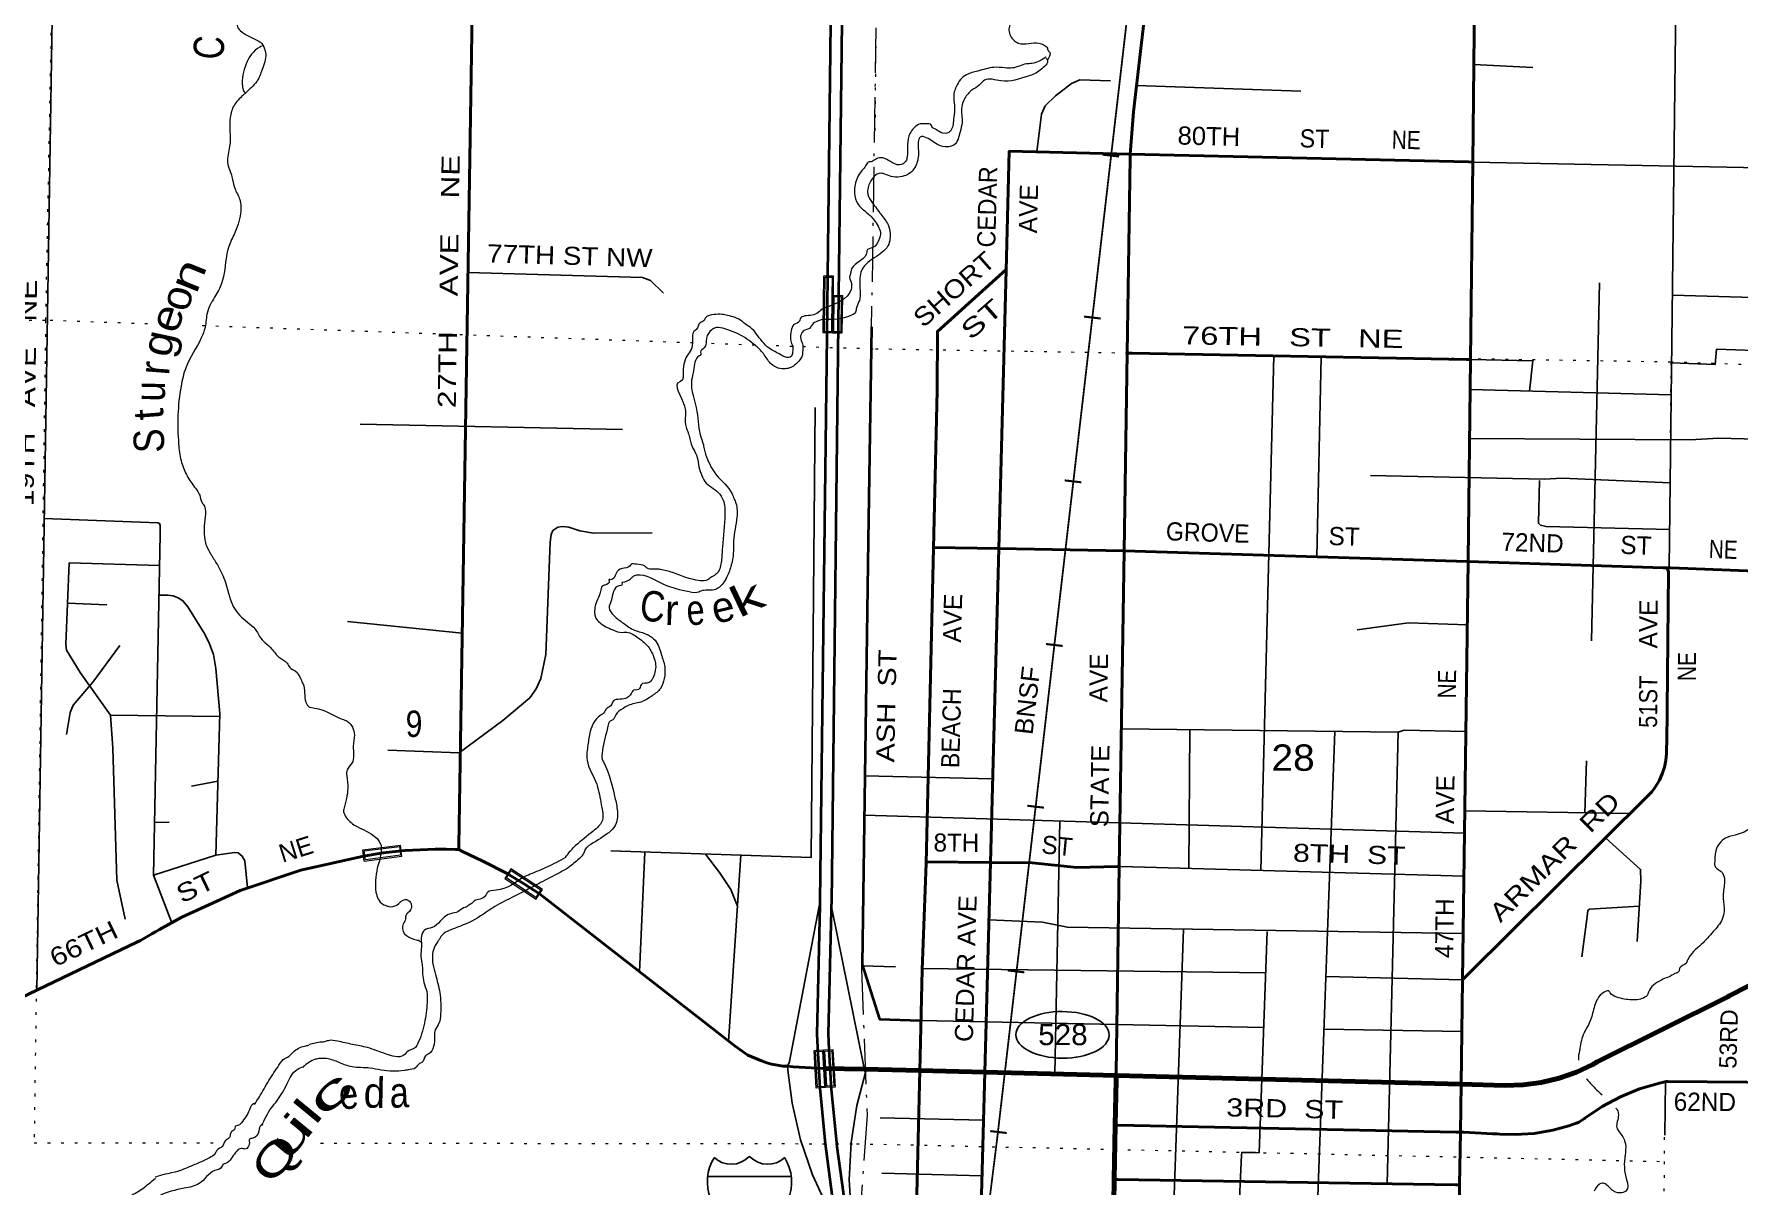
# Model space of a CAD drawing. Header units: feet. Extents: x -493433 to -244333, y 184684 to 373072.
# Drawn here: x -296858 to -285549, y 203770 to 211413 of the extents above; entities that cross this region are included whole.
import ezdxf
from ezdxf.enums import TextEntityAlignment as Align

# ---------------------------------------------------------------- set-up
doc = ezdxf.new("R2010")
doc.units = ezdxf.units.FT
doc.header["$LTSCALE"] = 60
doc.linetypes.add('DOT_DASHED', pattern=[7.7, 5, -1.2, 0.3, -1.2])
doc.linetypes.add('DOTTED', pattern=[1.5, 0.3, -1.2])
for name, color, linetype, lineweight in [('15', 7, 'Continuous', 25), ('17', 7, 'Continuous', 25), ('18', 7, 'Continuous', 35), ('19', 7, 'Continuous', 25), ('23', 7, 'Continuous', 70), ('26', 7, 'Continuous', 40), ('27', 7, 'Continuous', 13), ('29', 7, 'Continuous', 25), ('30', 7, 'Continuous', 13), ('34', 7, 'Continuous', 13), ('39', 7, 'Continuous', 13), ('41', 7, 'Continuous', 13), ('44', 7, 'DOT_DASHED', 13), ('55', 7, 'Continuous', 13), ('61', 7, 'Continuous', 13), ('7', 7, 'DOTTED', 13)]:
    doc.layers.add(name, color=color, linetype=linetype, lineweight=lineweight)

msp = doc.modelspace()

# ---------------------------------------------------------------- linework, layer by layer
at = {"layer": '15'}
for p, q in [((-292115.75, 203963.79), (-292112.85, 203966.7)), ((-292109.68, 203964.32), (-292113.11, 203966.7)), ((-292388.46, 203832.32), (-292112.05, 203832.32))]:
    msp.add_line(p, q, dxfattribs=at)
msp.add_lwpolyline([(-291836.69, 203832.32), (-292112.58, 203832.32), (-292112.05, 203832.32)], dxfattribs=at)
for centre, radius, start, end in [((-292085.83, 203797.22), 306.13, 148.44436, 254.43378), ((-292234.43, 204079.82), 165.66, 227.34326, 315.81182), ((-291990.74, 204079.82), 165.66, 224.18725, 312.6938), ((-292139.34, 203797.22), 306.13, 283.08084, 31.62488)]:
    msp.add_arc(centre, radius, start, end, dxfattribs=at)
at = {"layer": '17'}
msp.add_ellipse((-290036.06, 204772.67), major_axis=(-309.24, 1), ratio=0.500121, dxfattribs=at)
at = {"layer": '18'}
for points in [[(-291642.88, 205662.95), (-291597.07, 209410.57), (-291592.3, 209809.74), (-291454.51, 221352.82), (-291450.9, 221654.42), (-291451.19, 221679.42)], [(-291568.95, 205626.01), (-291566.95, 205651.01), (-291518.85, 209680.13), (-291475.57, 213305.47)], [(-291508.62, 203481.1), (-291555.36, 203671.34), (-291563.25, 203712.09), (-291608.18, 204048.89), (-291644.07, 204420.04), (-291659.44, 204691.64), (-291662.54, 204777.06), (-291643.26, 205631.86), (-291642.88, 205662.95)], [(-291421.55, 203454.23), (-291441.54, 203513.61), (-291478.99, 203671.59), (-291479.86, 203675.27), (-291488.71, 203721.59), (-291489.53, 203725.88), (-291530.09, 204029.91), (-291533.04, 204052.09), (-291535.74, 204079.91), (-291567.79, 204410.05), (-291583.79, 204675.03), (-291587.58, 204779.3), (-291569.04, 205601.01), (-291568.95, 205626.01)]]:
    msp.add_lwpolyline(points, dxfattribs=at)
at = {"layer": '19'}
for points in [[(-291859.93, 204564.48), (-291849.4, 204589.41), (-291847.51, 204597), (-291642.88, 205662.95)], [(-291351.42, 204545.55), (-291356.46, 204572.73), (-291563.91, 205601.01), (-291568.95, 205626.01)], [(-291508.62, 203481.1), (-291534.89, 203521.32), (-291590.12, 203618.46), (-291694.45, 203843.02), (-291774.73, 204077.26), (-291830.1, 204318.6), (-291856.9, 204539.41), (-291859.93, 204564.48)], [(-291421.55, 203454.23), (-291423.04, 203465.17), (-291436.55, 203564.26), (-291450.6, 203811.65), (-291438.72, 204059.14), (-291401.02, 204304.04), (-291343.45, 204522.73), (-291351.42, 204545.55)]]:
    msp.add_lwpolyline(points, dxfattribs=at)
at = {"layer": '23'}
for p, q in [((-291351.42, 204545.55), (-291615.05, 204549.78)), ((-290982.99, 204536.17), (-291351.42, 204545.55)), ((-290551.58, 204525.19), (-290982.99, 204536.17)), ((-289680.64, 204503.02), (-290551.58, 204525.19)), ((-287392.2, 204444.77), (-289680.64, 204503.02)), ((-289692.51, 203812.38), (-289686.23, 204174.46)), ((-289697.87, 203503.29), (-289692.51, 203812.38))]:
    msp.add_line(p, q, dxfattribs=at)
for points in [[(-287392.2, 204444.77), (-287101.52, 204437.37), (-286980.1, 204440.44), (-286859.67, 204456.19), (-286741.54, 204484.43), (-286627.01, 204524.87), (-286517.34, 204577.06), (-286488.33, 204593.32), (-285622.86, 205026.05), (-285614.45, 205030.9), (-285491.25, 205093.04), (-285362.24, 205141.95), (-285228.82, 205177.11), (-285092.45, 205198.13), (-280786.26, 205112.73)], [(-289686.23, 204174.46), (-289681.07, 204472), (-289680.64, 204503.02)]]:
    msp.add_lwpolyline(points, dxfattribs=at)
at = {"layer": '26'}
for p, q in [((-287329.34, 209252.97), (-287314.55, 210564.1)), ((-289627.18, 207983.91), (-289607.06, 209296.37)), ((-290892.09, 208006.5), (-290458.48, 207998.77)), ((-289659.3, 205889.35), (-289627.18, 207983.91)), ((-287382.67, 205137.88), (-287344.49, 207913.14)), ((-294421.29, 205993.81), (-294396.4, 205995.02)), ((-290514.31, 205915.67), (-290939.89, 205919.81)), ((-290551.58, 204525.19), (-290514.31, 205915.67)), ((-287392.2, 204444.77), (-287382.67, 205137.88)), ((-291672.03, 204551.06), (-291615.05, 204549.78)), ((-287396.56, 204127.84), (-287392.2, 204444.77)), ((-286042.49, 204459.76), (-286041.26, 204460.15)), ((-286041.26, 204460.15), (-286038.96, 204460.65))]:
    msp.add_line(p, q, dxfattribs=at)
at = {"layer": '26', "lineweight": 35}
msp.add_line((-291302.43, 209470.76), (-291324.36, 208051.94), dxfattribs=at)
at = {"layer": '26', "lineweight": 13}
for p in [(-294667.36, 205925.27), (-294667.3, 205925.01)]:
    msp.add_line(p, (-294667.34, 205925.27), dxfattribs=at)
at = {"layer": '26'}
for points in [[(-294040.88, 206001.7), (-294040.48, 206026.69), (-293923.8, 213351.28)], [(-289586.82, 210617.06), (-289584.85, 210641.93), (-289565.46, 210897.83), (-289459.64, 211815.83), (-289450.1, 211935.38), (-289292.03, 213218.39), (-289288.95, 213242.85)], [(-287314.55, 210564.1), (-287300.01, 211853.54), (-287299.73, 211878.49), (-287276.8, 211877.92), (-287103.14, 211873.58), (-287078.14, 211872.95), (-287077.51, 211897.93), (-287057.64, 212683.15), (-286769.52, 212674.49), (-286775.45, 213162.45)], [(-290458.48, 207998.77), (-290408.98, 209845.64), (-290388.77, 210635.76), (-289586.82, 210617.06)], [(-289607.06, 209296.37), (-289587.2, 210591.93), (-289586.82, 210617.06)], [(-287314.55, 210564.1), (-287342.94, 210564.76), (-289586.82, 210617.06)], [(-290940.16, 205912.45), (-290868.19, 209047.88), (-290865.88, 209438.4), (-290408.85, 209850.59)], [(-287329.34, 209252.97), (-287355.3, 209253.47), (-289574.49, 209295.74), (-289607.06, 209296.37)], [(-287344.49, 207913.14), (-287344.29, 207927.34), (-287329.34, 209252.97)], [(-289659.3, 205889.35), (-289673.91, 205889.08), (-289941.66, 205884.15), (-290237.02, 205912.98), (-290514.31, 205915.67), (-290458.48, 207998.77)], [(-289627.18, 207983.91), (-289631.69, 207984.05), (-290458.48, 207998.77)], [(-287344.49, 207913.14), (-287350.55, 207913.33), (-289627.18, 207983.91)], [(-287382.67, 205137.88), (-287356.03, 205164.34), (-286151.31, 206360.67), (-286126.27, 206385.54), (-286108.1, 206410.5), (-286099.2, 206422.72), (-286076.14, 206462.56), (-286057.36, 206504.6), (-286043.08, 206548.36), (-286033.46, 206593.39), (-286028.59, 206639.17), (-286028.49, 206656.15), (-286028.35, 206681.15), (-286026.93, 206706.15), (-286014.99, 207845.83), (-286025.96, 207870.83)], [(-286025.96, 207870.83), (-286050.96, 207871.63), (-287344.49, 207913.14)], [(-284502.61, 207844.75), (-284588.18, 207827.28), (-284656.86, 207820.61), (-284669.37, 207819.59), (-284706.86, 207821.08), (-286000.96, 207872.31), (-286025.96, 207870.83)], [(-297663.21, 204675.59), (-296176.14, 205387.17), (-296151.28, 205399.07), (-296126.14, 205413.81), (-296076.85, 205442.71), (-296052.34, 205457.08), (-296026.85, 205471.22), (-295878.05, 205553.75), (-295491.49, 205730.82), (-295088.54, 205866.52), (-294673.61, 205959.35)], [(-294673.61, 205959.35), (-294541.28, 205979.46), (-294421.29, 205993.81)], [(-294396.4, 205995.02), (-294296.84, 206000.99), (-294197.42, 206004.66), (-294124.76, 206004.91), (-294065, 206002.16), (-294040.88, 206001.7)], [(-293718.36, 205841.76), (-293719.93, 205842.71), (-293881.11, 205924.7), (-294015, 205989.23), (-294040.88, 206001.7)], [(-293718.36, 205841.76), (-293612.42, 205777.92), (-293504.58, 205707.97)], [(-290982.99, 204536.17), (-290966.62, 205203.83), (-290940.16, 205912.45)], [(-289680.64, 204503.02), (-289680.26, 204522), (-289659.3, 205889.35)], [(-291859.93, 204564.48), (-291890.51, 204565.91), (-291926.68, 204570.8), (-291965.79, 204578.63), (-291997.12, 204586.56), (-292032.26, 204600.84), (-292122.51, 204637.52), (-292207.17, 204696.96), (-293476.94, 205686.44), (-293504.58, 205707.97)], [(-291672.03, 204551.06), (-291702.69, 204552.79), (-291823.05, 204561.02), (-291859.93, 204564.48)], [(-290578.44, 203522.86), (-291007.6, 203532.4), (-290982.99, 204536.17)], [(-290578.44, 203522.86), (-290577.77, 203547.86), (-290551.58, 204525.19)], [(-287396.56, 204127.84), (-287373.58, 204126.59), (-287183.89, 204117.07), (-287152.98, 204115.51), (-287133.89, 204114.75), (-287033.16, 204110.71), (-286907.58, 204118.85), (-286783.54, 204140.06), (-286677.25, 204169.95), (-286651.94, 204177.71), (-286627.25, 204186.09), (-286611.22, 204193.13), (-286592.14, 204204.02), (-286574.31, 204216.84), (-286570.35, 204220.09), (-286456.6, 204297.35), (-286335.4, 204362.29), (-286208.07, 204414.21), (-286076.01, 204452.53), (-286041.26, 204460.15)], [(-286041.26, 204460.15), (-286036.91, 204461.51), (-286031.18, 204462.67), (-286025.37, 204463.23), (-286020.92, 204463.24)], [(-282152.97, 201169.71), (-282144.63, 201456.36), (-282145.51, 201489.27), (-282151.46, 201542.34), (-282162.93, 201594.49), (-282179.78, 201645.17), (-282201.84, 201693.8), (-282228.86, 201739.86), (-282260.54, 201782.84), (-283831.95, 203775.77), (-283910.34, 203847.05), (-283943.82, 203877.49), (-283960.34, 203889.93), (-284533.4, 204321.49), (-284617.06, 204376.02), (-284627.79, 204381.95), (-284666.85, 204400.23), (-284707.6, 204414.32), (-284749.6, 204424.08), (-284767.4, 204426.29), (-284792.23, 204429.37), (-284817.4, 204430.97), (-285235.4, 204457.63), (-286020.93, 204462.95)], [(-287396.56, 204127.84), (-287423.58, 204126.16), (-289668.65, 204174.09), (-289686.23, 204174.46)], [(-287404.37, 203560.21), (-287401.4, 203776.68), (-287396.56, 204127.84)], [(-287401.4, 203776.68), (-287429, 203777.11), (-289669.93, 203812.03), (-289692.51, 203812.38)]]:
    msp.add_lwpolyline(points, dxfattribs=at)
at = {"layer": '26', "lineweight": 35}
msp.add_lwpolyline([(-291324.36, 208051.94), (-291365.96, 205238.61), (-291250.48, 204875.83), (-290978.71, 204867.48)], dxfattribs=at)
at = {"layer": '29'}
for p, q in [((-296728.04, 212224.73), (-296840.77, 205069.14)), ((-286915.09, 211191.39), (-287307.26, 211210.39)), ((-289545.43, 211071.63), (-288454.29, 211034.71)), ((-286472.93, 209763.11), (-286526.36, 207385.99)), ((-285990.04, 209681.09), (-284925.69, 209649.99)), ((-288633.94, 209277.82), (-288719.39, 205863.92)), ((-288319.38, 209271.83), (-288348.51, 207944.27)), ((-287331.59, 209053.9), (-285997.72, 209019.72)), ((-292954.71, 208788.3), (-294694.77, 208824.22)), ((-296375.77, 207625.7), (-296636.29, 207637.92)), ((-294018, 207437.74), (-294778.45, 207514.25)), ((-296351.08, 206894.77), (-295626.73, 206885.65)), ((-289192.15, 206797.53), (-289197.07, 205877.08)), ((-288351.62, 203440.54), (-288228.72, 206785.78)), ((-287808.5, 206780.65), (-287881.33, 203784.16)), ((-286570.72, 206245.23), (-286560.61, 206591.54)), ((-295638.88, 206456.41), (-295813.81, 206422.09)), ((-291349.86, 206492.32), (-290499.42, 206471.27)), ((-296059.54, 206182.65), (-295961.75, 206183.53)), ((-291351.29, 206230.68), (-287369.27, 206112)), ((-290054.01, 206192.02), (-290086.08, 204513.34)), ((-287367.26, 206257.99), (-286272.38, 206240.45)), ((-292806.3, 205985.28), (-292841.09, 205190.95)), ((-292170.15, 205964.58), (-292250.86, 204727.63)), ((-289648.91, 205889.54), (-287369.29, 205826.7)), ((-289233.95, 205473.71), (-289302.13, 203494.58)), ((-291143.06, 205223.57), (-291366.08, 205230.79)), ((-288687.51, 205184.03), (-290966.25, 205213.85)), ((-287381.93, 205137.08), (-288288.47, 205159.52)), ((-290978.71, 204867.48), (-288701.02, 204820.97)), ((-288301.33, 204809.5), (-287387.38, 204795.3)), ((-286036.66, 204460.24), (-286041.3, 204107.25)), ((-291245.79, 204221.07), (-290560.11, 204206.8)), ((-291235.44, 203855.6), (-290570.03, 203836.52))]:
    msp.add_line(p, q, dxfattribs=at)
for points in [[(-284485.94, 216876.68), (-284512.27, 215245.66), (-284522.46, 215183.84), (-284577.89, 215022.09), (-284588.45, 214960.32), (-284621.97, 214485.45), (-284621.77, 214409.76), (-284612.53, 214361.24), (-284601.12, 214324.26), (-284549.7, 214235.33), (-284526.53, 214116.4), (-284593.81, 211763.53), (-285965.32, 211807.02), (-286011.06, 207872.71)], [(-290205.37, 210631.48), (-290175.71, 210881.27), (-290151.01, 210936.81), (-290082.7, 211003.44), (-289975.48, 211084.69), (-289921.71, 211109.05), (-289717.48, 211103.64)], [(-283570.58, 210375.61), (-284655.49, 210449.38), (-284746.45, 210470.1), (-284804.2, 210500.14), (-284843.26, 210515.07), (-287314.55, 210564.1)], [(-293979.86, 209831.95), (-292821.16, 209797.98), (-292769.21, 209778.36), (-292683.73, 209694.38)], [(-287329.34, 209252.97), (-286915.23, 209245.42), (-286938.06, 209043.82)], [(-285995.26, 209231.62), (-285707.28, 209220), (-285697.11, 209323.04), (-284690.03, 209286.03), (-284711.24, 209125.13), (-284657.37, 208822.79), (-284686.76, 208364)], [(-293031.23, 205992.6), (-291703.77, 205949.4), (-291675.93, 208934.66)], [(-287335.24, 208730.17), (-285871.74, 208720.28), (-285685.42, 208731.1), (-285344.66, 208723.2), (-285314.63, 208794.83), (-285298.47, 208804.07), (-284658.69, 208801.76)], [(-287992.31, 208482.98), (-286840.95, 208459.09), (-286720.73, 208466.33), (-286004.53, 208434.67)], [(-286871.04, 208451.24), (-286879.13, 208167.45), (-286864.42, 208154.75), (-286827.22, 208144.95), (-286008.12, 208125.72)], [(-296791.48, 208197.73), (-296037.34, 208170.98), (-296025.94, 208166.65), (-296021.3, 208152.72), (-296021.89, 208092.36), (-296066.46, 205831.94), (-295944.18, 205517.07)], [(-294510.33, 206660.89), (-294038.94, 206644.36), (-293747.86, 206859.06), (-293570.04, 207008.97), (-293528.26, 207069.35), (-293497.5, 207137.19), (-293464.29, 207296), (-293434.81, 208040.65), (-293428.44, 208092.35), (-293416.84, 208119.05), (-293384.01, 208140.96), (-293349.52, 208145.76), (-293310.06, 208142.27), (-293238, 208115.82), (-293147.58, 208100.47), (-292757.44, 208104.52)], [(-296025.94, 207887.1), (-296624.82, 207904.23), (-296648.03, 207365.45), (-296642.32, 207325.54), (-296551.28, 207177.96), (-296351.08, 206894.77), (-296336.66, 206675.25), (-296309.02, 205799.35), (-296254.84, 205541.31)], [(-295652.95, 205964.02), (-295626.03, 206905.98), (-295651.89, 207204.09), (-295668.46, 207296.94), (-295693.99, 207366.61), (-295724.32, 207432.06), (-295837.92, 207611.61), (-295868.09, 207651.09), (-295896.81, 207670.78), (-295935.41, 207685.93), (-295970.23, 207690.57), (-296029.82, 207690.1)], [(-287350.27, 207492.73), (-287741.1, 207506.93), (-288081.89, 207460.92)], [(-296289.63, 207355.36), (-296467.64, 207112.98), (-296598.93, 206960.87), (-296617.85, 206911.43), (-296642.41, 206765.89)], [(-289645.29, 206803.06), (-287808.5, 206780.65), (-287770.35, 206794.49), (-287360, 206785.56)], [(-286433.63, 206080.32), (-286201, 205869.92), (-286199.56, 205793.42), (-286224.52, 205392.98)], [(-296066.46, 205831.94), (-295652.95, 205964.02), (-295529.18, 205982.49), (-295503.65, 205980.17), (-295476.75, 205958.8), (-295459.54, 205926.76), (-295442.25, 205747.19)], [(-292403.44, 205972.17), (-292311.31, 205850.84), (-292236.7, 205737.73), (-292192.2, 205626.59)], [(-286209.91, 205627.35), (-286539.38, 205606.48), (-286551.37, 205597.91), (-286555.75, 205558.28), (-286591.75, 205290.78)], [(-290524.51, 205535.07), (-290168.36, 205519.34), (-290002.88, 205486.96), (-287378.44, 205445.31)], [(-289697.87, 203503.29), (-288907.26, 203485.88), (-288880.7, 203505.52), (-288867.58, 203540.66), (-288848.39, 203973.35), (-288847.21, 203993.09), (-288756.56, 203991.35), (-288732.31, 203990.77), (-288677.32, 205457.87)]]:
    msp.add_lwpolyline(points, dxfattribs=at)
at = {"layer": '34'}
msp.add_lwpolyline([(-285932.72, 231333.5), (-288881.73, 226631.86), (-289071.6, 226213.46), (-289192.32, 225834.27), (-289282.81, 225454.6), (-289397.99, 224647.82), (-289422.44, 224236.85), (-289414.16, 223724.53), (-289385.3, 223371.18), (-288697.86, 220347.54), (-288674.25, 220046.71), (-288703.37, 219331.36), (-288752.49, 218888.53), (-290469.09, 204080.21), (-290521.96, 203655.65), (-290626.98, 202983.94), (-290751.57, 202350.85), (-292908.06, 191299.17), (-292856.04, 191143.11), (-292749.33, 191004.31)], dxfattribs=at)
at = {"layer": '34', "lineweight": 25}
msp.add_lwpolyline([(-288684.18, 219865.85), (-288704.4, 219337.36), (-288753.52, 218894.56), (-290470.12, 204086.25), (-290522.98, 203661.71), (-290628, 202990.03), (-290752.59, 202356.96), (-290821.23, 202004.74)], dxfattribs=at)
at = {"layer": '39'}
msp.add_line((-294308.94, 205399), (-294292.03, 205390.08), dxfattribs=at)
for points in [[(-295405.67, 213292.94), (-295394.38, 213240.34), (-295396.32, 213113.35), (-295398.5, 212839.16), (-295391.36, 212778.56), (-295348.63, 212673.02), (-295311.04, 212626.04), (-295282.77, 212549.52), (-295274.91, 212470.9), (-295282.77, 212415.86), (-295290.63, 212384.4), (-295307.54, 212327.57), (-295356.62, 212281.99), (-295393.94, 212214.04), (-295411.11, 212145.75), (-295409.61, 212111.45), (-295409.86, 212095.33), (-295400.79, 211897.58), (-295411.51, 211855.41), (-295463.31, 211763.49), (-295478.43, 211697.19), (-295511.81, 211492.07), (-295508.23, 211461.77), (-295480.55, 211427.05), (-295376.58, 211370.94), (-295356.62, 211358.53), (-295329.05, 211315.74), (-295321.52, 211281.34), (-295345.28, 211176.87), (-295380.74, 211098.81), (-295456.51, 211021.38), (-295464.69, 211013.46), (-295526.16, 210947.9), (-295555.58, 210869.74), (-295560.71, 210666.18), (-295574.4, 210561.55), (-295545.62, 210466.32), (-295526.63, 210389.4), (-295493.52, 210314.27), (-295488.86, 210223.46), (-295531.32, 210083), (-295571.02, 209990.88), (-295584.16, 209922.55), (-295623.3, 209735.66), (-295675.1, 209643.74), (-295685.45, 209625.76), (-295708.51, 209567.65), (-295724.16, 209467.1), (-295749.42, 209396.93), (-295851.22, 209198.95), (-295883.32, 209076.47), (-295899.25, 208693.64), (-295882.8, 208582.48), (-295847.91, 208491.19), (-295798.71, 208413.79), (-295759.33, 208352.67), (-295745.93, 208306.09), (-295728.2, 208279.59), (-295723.22, 208208.94), (-295725.53, 208057.76), (-295714.05, 208017.26), (-295682.71, 207958.28), (-295676.82, 207948.1), (-295637.5, 207882.96), (-295588.78, 207773.3), (-295524.99, 207594.85), (-295481.43, 207543.75), (-295382.05, 207451.43), (-295362.42, 207416.84), (-295283.05, 207334.92), (-295229.54, 207275.59), (-295179.71, 207238.5), (-295162, 207209.99), (-295126.07, 207187.24), (-295088.61, 207132.2), (-295080.8, 207115.94), (-295069.14, 207087.53), (-295048.82, 206966.24), (-295036.95, 206951.92), (-294996.79, 206941.2), (-294814.5, 206867.71), (-294780.45, 206853.06), (-294746.77, 206814.21), (-294733.45, 206763.59), (-294740.65, 206687.09), (-294750.45, 206574.34), (-294781.35, 206530.48), (-294783.96, 206492.21), (-294777.15, 206409.43), (-294803.46, 206270.74), (-294805.69, 206256.66), (-294799.96, 206236.41), (-294736.52, 206166.84), (-294718.54, 206156.47), (-294558.88, 206036.21), (-294564.68, 205935.13)], [(-290225.84, 212041.31), (-290219.34, 211961.71), (-290200.35, 211884.78), (-290158.16, 211876.03), (-290109.54, 211891.38), (-290055.51, 211866.32), (-290047.48, 211864.18), (-290023.72, 211835.57), (-290039.22, 211745.09), (-290059.96, 211707.1), (-290078.34, 211691.27), (-290278.56, 211648.11), (-290297.11, 211622.2), (-290342.62, 211546.31), (-290356.78, 211542.51), (-290357.02, 211526.38), (-290384.03, 211474.39), (-290381.1, 211401.75), (-290329.45, 211352.53), (-290192.39, 211352.35), (-290158.32, 211339.7), (-290136.45, 211319.19), (-290134.56, 211311.1), (-290120.77, 211290.71), (-290137.66, 211240.58)], [(-295345.15, 211333.67), (-295361.39, 211325.86), (-295451.78, 211214.4), (-295473.05, 211142.16), (-295476.23, 211065.58), (-295468.61, 211037.24), (-295458.74, 211022.96)], [(-290143.55, 211250.75), (-290137.63, 211242.59), (-290183.01, 211174.76), (-290221.71, 211149.17), (-290264.27, 211133.73), (-290444.15, 211102.34), (-290552.94, 211106.1), (-290587.7, 211074.39), (-290636.59, 211040.91), (-290683.77, 210987.22), (-290704.82, 210929.09), (-290702.37, 210826.22), (-290715.42, 210763.92), (-290755.03, 210677.86), (-290781.41, 210666.19), (-290799.58, 210664.46), (-290859.86, 210677.53), (-290937.74, 210725.14), (-290980, 210729.86), (-290992.62, 210695.79), (-290991.8, 210617.14), (-291011.2, 210534.78), (-291062.41, 210481.17), (-291113.04, 210465.85), (-291173.48, 210468.83), (-291253.8, 210488.26), (-291296.65, 210454.68), (-291327.96, 210384.61), (-291330.25, 210366.5), (-291306.97, 210307.66), (-291247.74, 210226.06), (-291241.82, 210217.9), (-291192.52, 210146.54), (-291179.64, 210065.68), (-291188.42, 210019.45), (-291270.3, 209938.1), (-291368.48, 209844.9), (-291379.36, 209792.65), (-291379, 209683.77), (-291383.62, 209645.53), (-291402.5, 209597.45), (-291409, 209567.3), (-291431.45, 209549.52), (-291625.09, 209519.07)], [(-290143.42, 211258.82), (-290238.79, 211218.01), (-290275.13, 211214.55), (-290368.26, 211187.82), (-290418.64, 211188.63), (-290491.16, 211191.81), (-290598.37, 211167.32), (-290673.33, 211142.31), (-290712.12, 211110.67), (-290741.07, 211062.74), (-290753.66, 211030.69), (-290751.45, 210911.69), (-290758.48, 210847.28), (-290779.84, 210768.99), (-290802.23, 210755.24), (-290854.46, 210766.15), (-290888.42, 210786.87), (-290898.4, 210793.07), (-290904.23, 210807.28), (-290948.41, 210818.07), (-290980.68, 210816.57), (-291023.47, 210787.01), (-291048.18, 210753.14), (-291066.67, 210598.18), (-291075.17, 210570.08), (-291117.89, 210544.56), (-291178, 210567.71), (-291228.05, 210590.68), (-291270.46, 210585.31), (-291298.95, 210567.62), (-291325.24, 210562), (-291341.73, 210538.07), (-291352.02, 210524.12), (-291376.67, 210494.27), (-291414.37, 210402.13), (-291415.05, 210357.78), (-291393.96, 210286.88), (-291340.35, 210233.59), (-291286.74, 210180.3), (-291259.18, 210137.52), (-291243.67, 210096.95), (-291254.52, 210046.71), (-291293.58, 209996.94), (-291334.22, 209975.41), (-291334.34, 209967.35), (-291434.82, 209856.05), (-291445.54, 209813.87), (-291447.65, 209807.86), (-291438.2, 209767.38), (-291438.94, 209719.01), (-291624.34, 209592.49)], [(-291624.34, 209592.49), (-291697.55, 209547.74), (-291776.55, 209522.79), (-291780.8, 209508.75), (-291817.44, 209485.14), (-291836.22, 209443.1), (-291840.96, 209396.81), (-291833.46, 209360.39), (-291829.55, 209352.27), (-291826.3, 209301.81), (-291834.75, 209275.73), (-291877.16, 209270.37), (-291905.17, 209284.93), (-291981.1, 209328.48), (-292028.78, 209373.6), (-292105.98, 209465.58), (-292141.89, 209490.35), (-292161.79, 209506.8), (-292257.94, 209546.65), (-292294.11, 209553.28), (-292346.55, 209552.1), (-292405.36, 209528.84), (-292413.66, 209512.85), (-292440.11, 209497.14), (-292464.98, 209453.18), (-292471.08, 209449.25), (-292495.07, 209330.68), (-292519.89, 209288.73), (-292551.88, 209174.32), (-292569.02, 209108.06), (-292575.09, 209106.14), (-292543.31, 208944.33), (-292537.1, 208823.26), (-292512.07, 208746.24), (-292493, 208675.37), (-292469.47, 208632.64), (-292439.07, 208511.18), (-292433.24, 208496.98), (-292407.85, 208444.14), (-292318.28, 208370.12), (-292286.77, 208321.23), (-292276.13, 208226.3), (-292291.52, 208010.81)], [(-291625.09, 209519.07), (-291702.7, 209475.24), (-291706.85, 209467.24), (-291749.51, 209445.74), (-291770.06, 209419.87), (-291774.4, 209399.77), (-291760.91, 209359.23), (-291759.76, 209302.75), (-291762.15, 209278.6), (-291778.7, 209250.64), (-291837.91, 209201.18), (-291874.34, 209191.68), (-291922.64, 209196.49), (-291972.56, 209227.54), (-292019.94, 209292.81), (-292033.8, 209309.17), (-292087.47, 209358.42), (-292203.27, 209430.84), (-292275.45, 209456.2), (-292331.75, 209465.16), (-292362.19, 209451.54), (-292397.31, 209395.65), (-292412.41, 209331.36), (-292437.06, 209301.52), (-292435.29, 209285.36), (-292445.49, 209277.47), (-292483.24, 209181.28), (-292496.32, 209116.97), (-292461.21, 208908.73), (-292433.66, 208732.88), (-292418.22, 208688.28), (-292416.36, 208678.16), (-292368.05, 208542.3), (-292332.58, 208489.32), (-292227.68, 208362.63), (-292214.07, 208330.15), (-292202.44, 208299.71), (-292195.8, 208206.86), (-292218.39, 208047.94), (-292219.66, 207965.3), (-292232.89, 207890.91), (-292262.34, 207810.73), (-292287.16, 207768.79), (-292346.29, 207725.38), (-292435.11, 207716.72), (-292447.29, 207710.87), (-292511.78, 207711.91), (-292680.34, 207760.98), (-292860.81, 207822.35), (-292887.17, 207812.69), (-292899.47, 207798.77), (-292958.32, 207773.5)], [(-292291.52, 208010.81), (-292296.67, 207938.3), (-292314.06, 207855.91), (-292330.54, 207831.98), (-292361.08, 207812.31), (-292389.6, 207792.61), (-292494.36, 207796.3), (-292528.5, 207804.91), (-292622.69, 207840.7), (-292703.01, 207860.14), (-292713.06, 207862.32), (-292791.56, 207869.62), (-292809.48, 207884.03), (-292861.72, 207894.94), (-292898.02, 207893.51), (-292906.24, 207883.56), (-292956.89, 207866.22), (-292997.69, 207834.62), (-293034.61, 207792.87), (-293044.69, 207793.03), (-293042.8, 207784.93), (-293069.43, 207757.14), (-293089.7, 207749.4), (-293100.27, 207717.3), (-293104.58, 207699.23), (-293125.5, 207649.16), (-293138.89, 207564.69), (-293131.23, 207538.35), (-293105.49, 207507.7), (-293019.55, 207459.95), (-292955.31, 207442.8), (-292937.14, 207444.52), (-292859.02, 207413.02), (-292785.41, 207349.34), (-292744.29, 207270.04), (-292734.86, 207227.55), (-292739.63, 207179.24), (-292758.52, 207131.15), (-292776.96, 207111.29), (-292831.61, 207096.03), (-292837.94, 207077.99), (-292866.43, 207060.3), (-292882.55, 207060.56), (-292890.8, 207048.59), (-292897.03, 207036.59), (-292933.79, 207004.92), (-293020.84, 206980.11), (-293025.09, 206966.07), (-293065.95, 206930.43), (-293076.33, 206910.43), (-293102.84, 206890.7), (-293168.96, 206784.89), (-293184.42, 206696.43), (-293190, 206595.71), (-293125.93, 206435.4), (-293120.17, 206417.17), (-293092.01, 206281.63), (-293091.14, 206187.46), (-293112.87, 206156.74), (-293148.81, 206125.28), (-293266.46, 206028.62)], [(-292958.32, 207773.5), (-292958.56, 207757.38), (-292976.79, 207751.62), (-293030.73, 207651.67), (-293043.52, 207605.51), (-293012.05, 207554.59), (-292948.34, 207503.17), (-292874.45, 207457.63), (-292792.24, 207430.09), (-292784.24, 207425.93), (-292738.41, 207390.93), (-292697.51, 207297.52), (-292674.6, 207214.49), (-292677.79, 207137.92), (-292702.99, 207071.79), (-292758.16, 207022.27), (-292833.38, 206981.14), (-292916.37, 206958.28), (-292950.93, 206938.67), (-292999.97, 206895.09), (-293018.61, 206863.13), (-293036.89, 206853.35), (-293051.49, 206821.32), (-293088.26, 206658.6), (-293087.2, 206596.07), (-293081.33, 206583.89), (-293002.47, 206336.64), (-292987.74, 206245.68), (-292992.6, 206191.32), (-293022.21, 206135.76), (-293054.36, 206107.63), (-293181.05, 206027.12)], [(-284453.45, 207556.21), (-284491.74, 207556.83), (-284527.74, 207575.56), (-284564.04, 207574.13), (-284614.97, 207538.66), (-284649.36, 207531.14), (-284742.09, 207530.62), (-284778.61, 207515.08), (-284841.67, 207477.78), (-284904.45, 207458.63), (-284936.63, 207463.18), (-284958.52, 207481.68), (-285020, 207547.2), (-285050.13, 207553.72), (-285092.82, 207530.22), (-285094.93, 207524.2), (-285198.51, 207473.45), (-285223.28, 207435.54), (-285242.63, 207357.22), (-285304.32, 207277.56), (-285310.4, 207275.64), (-285313.31, 207217.22), (-285296.35, 207140.33), (-285313.56, 207070.03), (-285341.24, 206973.71), (-285278.83, 206837.61), (-285251.55, 206776.68), (-285184.27, 206694.96), (-285113.49, 206578.89), (-285100.18, 206526.26), (-285108.59, 206504.22), (-285116.87, 206490.24), (-285141.98, 206430.15), (-285205.28, 206376.73), (-285252.53, 206319.03), (-285285.64, 206263.1), (-285322.19, 206245.54), (-285379.39, 206196.06), (-285440.15, 206176.88), (-285448.37, 206166.93), (-285594.63, 206092.66), (-285627.03, 206083.1), (-285669.82, 206053.55), (-285702.99, 205993.59), (-285710.37, 205907.02), (-285710.46, 205900.98), (-285700.69, 205880.65), (-285666.81, 205855.92), (-285645.29, 205813.22), (-285646, 205766.87), (-285653.41, 205678.27), (-285646.67, 205591.47), (-285659.55, 205541.27), (-285719.29, 205457.55), (-285797.16, 205374.12), (-285889.48, 205268.75), (-285899.9, 205246.74), (-285942.72, 205215.16), (-285947.08, 205193.06), (-285973.49, 205179.37), (-285983.66, 205173.48), (-286062.85, 205136.46), (-286148.75, 205055.18), (-286152.97, 205043.15), (-286224.08, 205005.98), (-286260.39, 205004.54), (-286358.88, 205022.26), (-286402.78, 205051.2), (-286408.67, 205061.37), (-286443.02, 205055.87), (-286488.07, 205010.22), (-286519.75, 204915.98), (-286532.52, 204871.82), (-286576.17, 204785.83), (-286603.98, 204681.44), (-286606.21, 204667.36), (-286613.15, 204609), (-286612.4, 204605.62)], [(-294564.68, 205935.13), (-294581.17, 205878.94), (-294592.4, 205797.27), (-294590.17, 205718.92), (-294545.03, 205639.57), (-294512.97, 205626.95), (-294504.95, 205624.81), (-294452.4, 205634.04), (-294395.38, 205671.44), (-294367.36, 205658.89), (-294355.6, 205636.53), (-294360.16, 205602.33), (-294393.02, 205562.53), (-294395.5, 205532.33), (-294409.97, 205508.36), (-294400.88, 205443.7), (-294340.96, 205408.47), (-294306.81, 205399.86), (-294304.8, 205399.82)], [(-293610.91, 205821.62), (-293566.26, 205840.05), (-293450.86, 205888.84), (-293330.9, 205950.7)], [(-293233.5, 205949.2), (-293303.59, 205889.85), (-293408.82, 205829.33), (-293527.59, 205767.28)], [(-293332.62, 205948.99), (-293302.57, 205990.91), (-293275.55, 206019.73), (-293266.19, 206028.83)], [(-293233.5, 205949.2), (-293210.72, 205978.3), (-293198.11, 206007.12), (-293181.05, 206027.12)], [(-293610.91, 205821.62), (-293793.79, 205732.37), (-293850.46, 205717.14), (-293862.86, 205697.19), (-293899.5, 205673.58), (-293937.97, 205662.1), (-293952.33, 205646.2), (-293981.02, 205627.94), (-293988.51, 205621.95), (-293999.11, 205618.72), (-294037.76, 205595.15), (-294124.87, 205563.51), (-294163.79, 205526.6), (-294216.82, 205485.1), (-294267.48, 205467.78), (-294288.25, 205427.78), (-294289.71, 205419.65), (-294287.1, 205371.31), (-294292.05, 205310.9), (-294284.95, 205248.28), (-294283.2, 205230.12), (-294272.78, 205121.08), (-294253.56, 205060.28), (-294250.63, 204987.65), (-294268.85, 204850.84), (-294315.34, 204710.46), (-294333.88, 204684.54), (-294374.46, 204667.05), (-294405.15, 204637.29), (-294461.73, 204628.12), (-294521.93, 204645.21), (-294646.22, 204689.55)], [(-293527.59, 205767.28), (-293671.45, 205692.1), (-293801.5, 205623.62), (-293954.15, 205527.27), (-294108.31, 205463.21), (-294146.97, 205439.63), (-294169.63, 205407.73), (-294179.96, 205391.77), (-294209.03, 205335.78), (-294212.46, 205243.09), (-294195.4, 205172.25), (-294166.99, 205052.85), (-294161.09, 204911.62), (-294172.12, 204849.29), (-294196.98, 204805.33), (-294201.7, 204761.05), (-294239.72, 204646.75), (-294262.1, 204632.98), (-294284.95, 204588.99), (-294305.25, 204579.24), (-294325.78, 204555.37), (-294376.4, 204540.06), (-294400.64, 204536.41), (-294555.81, 204538.9), (-294630.18, 204552.18), (-294748.99, 204560.14), (-294835.2, 204589.75), (-294873.28, 204604.46), (-294963.8, 204616), (-294992.1, 204610.4), (-295073.59, 204560.51)], [(-295395.2, 204309.98), (-295332.08, 204415.14), (-295266.74, 204522.56), (-295233.48, 204571.81), (-295192.41, 204617.73), (-295177.93, 204624.5), (-295137.92, 204659.27), (-295063.35, 204698.66), (-295034.37, 204704.37)], [(-294646.22, 204689.55), (-294746.7, 204709.3), (-294845.14, 204731.04), (-294907.58, 204734.05), (-294931.88, 204726.38), (-294948.03, 204724.62), (-295036, 204706.96)], [(-295348.82, 204170.72), (-295283.52, 204288.17), (-295245.8, 204336.32), (-295179.37, 204449.32), (-295112.85, 204543.34), (-295069.42, 204561.39)], [(-286559.2, 204480.79), (-286542.86, 204460.68), (-286457.11, 204375.44)], [(-295392.95, 204316.45), (-295393.68, 204316.42), (-295441.04, 204250.65), (-295467.89, 204208.74), (-295506.75, 204171.06), (-295520.92, 204167.25), (-295533.45, 204139.22), (-295547.68, 204131.39), (-295562.4, 204091.3), (-295588.9, 204071.56), (-295609.68, 204031.57), (-295644.29, 204007.93), (-295656.73, 203985.95), (-295695.48, 203956.33), (-295764.51, 203923.16), (-295803.04, 203907.65), (-295906.46, 203866.96), (-296035.96, 203834.76), (-296053.92, 203828.28)], [(-286365.86, 204287.06), (-286358.21, 204278.28), (-286348.88, 204229.74), (-286356.16, 204149.21), (-286348.28, 204136.99), (-286306.99, 204069.79), (-286302.22, 203987.05), (-286306.74, 203954.86), (-286289.09, 203791.27), (-286287.17, 203785.19), (-286293.87, 203742.95), (-286364.65, 203727.97), (-286424.39, 203775.3), (-286450.4, 203787.81), (-286476.72, 203780.18), (-286509.64, 203736.35)], [(-295342.43, 204177.71), (-295345.46, 204174.52), (-295351.53, 204172.6), (-295366.22, 204134.53), (-295407.27, 204086.79), (-295429.56, 204079.09), (-295429.86, 204058.94), (-295458.75, 204015.04), (-295482.87, 204019.46), (-295521.59, 203991.86), (-295550.42, 203951.99), (-295589.23, 203918.34), (-295605.45, 203912.55), (-295611.7, 203898.54), (-295658.45, 203873.07), (-295762.58, 203786.03), (-295861.81, 203755.36), (-295906.3, 203745.99), (-296062.51, 203679.95), (-296095.13, 203656.27), (-296115.11, 203649.05)], [(-296221.4, 203702.64), (-296136.88, 203754.3), (-296053.51, 203822.74)]]:
    msp.add_spline(points, degree=3, dxfattribs=at)
at = {"layer": '44'}
msp.add_lwpolyline([(-304251.57, 230963.59), (-296378.52, 230807.73), (-295221.55, 230795.22), (-291216.76, 230751.93), (-291230.93, 224999.01), (-291232.87, 222346.12), (-291245.56, 213303.05), (-291369.53, 205207.86), (-291332.1, 204239.31), (-291418.64, 203060.2), (-291480.89, 199074.14), (-291663.79, 199027.92), (-292206.05, 198925.7), (-292628.26, 198840.2), (-292799.78, 198799.77), (-293329.71, 198645.74), (-293565.86, 198593.14)], dxfattribs=at)
at = {"layer": '55'}
for p, q in [((-291558.05, 209679.46), (-291495.55, 209678.63)), ((-291669.12, 204419.32), (-291683.49, 204668.91)), ((-291621.06, 204672.5), (-291607.09, 204422.89)), ((-291558.69, 204676.09), (-291544.33, 204426.5))]:
    msp.add_line(p, q, dxfattribs=at)
for points in [[(-291623.85, 209430.31), (-291623.45, 209460.57), (-291618.84, 209809.12)], [(-291618.84, 209809.12), (-291609.12, 209808.99), (-291556.34, 209808.29)], [(-291615.74, 209438.2), (-291615.45, 209460.46), (-291610.95, 209801.01)], [(-291610.95, 209801.01), (-291564.45, 209800.4), (-291566.05, 209679.57), (-291569.24, 209437.59)], [(-291556.34, 209808.29), (-291558.05, 209679.46), (-291561.35, 209429.48)], [(-291495.55, 209678.63), (-291498.86, 209428.65), (-291561.35, 209429.48)], [(-291561.35, 209429.48), (-291587.07, 209429.82), (-291623.85, 209430.31)], [(-291569.24, 209437.59), (-291586.96, 209437.82), (-291615.74, 209438.2)], [(-291683.49, 204668.91), (-291621.06, 204672.5), (-291558.69, 204676.09)], [(-291544.33, 204426.5), (-291607.09, 204422.89), (-291669.12, 204419.32)]]:
    msp.add_lwpolyline(points, dxfattribs=at)
for points in [[(-291550.16, 209671.35), (-291503.66, 209670.74), (-291506.75, 209436.76), (-291553.24, 209437.37)], [(-291675.04, 204661.38), (-291628.59, 204664.05), (-291615.52, 204430.41), (-291661.59, 204427.76)], [(-291612.62, 204664.97), (-291566.21, 204667.64), (-291552.77, 204434.02), (-291599.55, 204431.33)]]:
    msp.add_lwpolyline(points, close=True, dxfattribs=at)
at = {"layer": '61'}
for p, q in [((-294672.01, 205959.7), (-294677.39, 205999.33)), ((-294677.18, 205999.63), (-294427.27, 206031.73)), ((-294667.34, 205925.27), (-294672.01, 205959.7)), ((-294667.34, 205925.27), (-294418.71, 205957.22)), ((-294422.16, 205991.72), (-294426.64, 206031.27)), ((-294418.2, 205956.74), (-294422.16, 205991.72)), ((-293724.89, 205813.45), (-293692.45, 205862.71))]:
    msp.add_line(p, q, dxfattribs=at)
for points in [[(-294664.08, 205960.77), (-294668.41, 205992.69), (-294433.73, 206022.83), (-294430.1, 205990.81)], [(-294430.1, 205990.82), (-294427.09, 205964.2), (-294660.48, 205934.21), (-294664.08, 205960.77)], [(-293692.45, 205862.71), (-293497.02, 205733.99), (-293511.26, 205712.37)], [(-293511.26, 205712.37), (-293529.47, 205684.72), (-293724.89, 205813.45)]]:
    msp.add_lwpolyline(points, dxfattribs=at)
msp.add_lwpolyline([(-293504.58, 205707.97), (-293485.94, 205736.27), (-293694.73, 205873.79), (-293735.97, 205811.16), (-293527.19, 205673.64)], close=True, dxfattribs=at)
at = {"layer": '7'}
for p, q in [((-291244.44, 214657.87), (-291280.66, 210749.26)), ((-285933.27, 214477.55), (-285997.96, 209236.19)), ((-296780.17, 209514.39), (-296728.02, 212237.39)), ((-296783.52, 209513.27), (-302138.66, 209432.51)), ((-296781.28, 209512.16), (-296857.92, 204056.73)), ((-296104.78, 209489.74), (-296779.06, 209513.29)), ((-292486.47, 209363.29), (-295788.34, 209478.68)), ((-292075.91, 209348.93), (-292405.68, 209360.45)), ((-291826.87, 209340.23), (-292002.76, 209346.38)), ((-291291.75, 209322.85), (-291759.8, 209337.88)), ((-286000.19, 209235.07), (-286014.14, 207607.25)), ((-286043.48, 204183.72), (-286045.63, 203932.65)), ((-296857.92, 204056.73), (-295597.54, 204055.25)), ((-294957.1, 204054.51), (-291402.93, 204050.26)), ((-291401.82, 204050.27), (-286044.46, 203932.68)), ((-286044.46, 203932.68), (-286116.14, 198699.14))]:
    msp.add_line(p, q, dxfattribs=at)
for points in [[(-286000.2, 209236.18), (-290269.12, 209306.12), (-291290.64, 209322.86)], [(-282278.65, 209105.73), (-285354.45, 209213.74), (-286001.9, 209236.48)]]:
    msp.add_lwpolyline(points, dxfattribs=at)

# ---------------------------------------------------------------- texts
at = {"layer": '17', "width": 1.05}
msp.add_text('528', height=140, dxfattribs=at).set_placement((-290033.16, 204704.36), align=Align.CENTER)
at = {"layer": '27'}
for s, height, rotation, width, p in [('80TH', 120.9, 358.665, 1.05, (-289273.84, 210680.32)), ('ST', 120.9, 358.665, 0.95, (-288463.72, 210661.44)), ('NE', 120.9, 358.664, 0.85, (-287852.63, 210652.69)), ('27TH    AVE    NE', 120, 89.087, 1.3, (-294060.91, 208930.49)), ('CEDAR', 120.9, 88.535, 0.95, (-290482.18, 209995.99)), ('76TH   ST   NE', 120, 359.061, 1.35, (-289243.5, 209354.06)), ('GROVE', 120.9, 358.224, 0.95, (-289351.45, 208054.28)), ('NE', 120.9, 357.733, 0.85, (-285750.59, 207937.05)), ('ASH  ST', 120, 88.708, 1.2, (-291152.72, 206578.99)), ('NE', 120.9, 89.509, 0.85, (-285834.26, 207120.22)), ('NE', 120, 89.212, 0.85, (-287426.99, 207004.6)), ('51ST', 120.9, 89.509, 0.9, (-286092.12, 206809.08)), ('STATE', 120.9, 89.122, 1.05, (-289732.29, 206149.84)), ('ARMAR  RD', 120.9, 44.8, 1.25, (-287131.06, 205511.13)), ('ST', 120.9, 25.571, 1.25, (-295878.03, 205642.78)), ('CEDAR AVE', 120, 88.465, 1.05, (-290630.93, 204724.16)), ('66TH', 120.9, 25.572, 1.2, (-296717.22, 205221.02)), ('3RD  ST', 120.9, 358.777, 1.25, (-288950.83, 204231.8))]:
    msp.add_text(s, height=height, rotation=rotation, dxfattribs=dict(at, width=width)).set_placement(p)
for s, height, rotation, p in [('AVE', 120.9, 88.535, (-290205.91, 210090.33)), ('ST', 120.9, 358.224, (-288272.75, 208023.01)), ('72ND', 120.9, 358.163, (-287126.36, 207984.33)), ('ST', 120.9, 358.162, (-286337.12, 207964.21)), ('AVE', 120.9, 89.509, (-286090.92, 207336.46)), ('AVE', 120.9, 89.122, (-289738.89, 206978.35)), ('AVE', 120.9, 89.212, (-287439.72, 206171.55)), ('NE', 120.9, 17.571, (-295209.97, 205913.89)), ('8TH', 120, 359.444, (-290891.74, 205989.34)), ('ST', 120, 354.425, (-290179.96, 205977.74)), ('47TH', 120.9, 89.212, (-287444.51, 205281.6)), ('62ND', 120.9, 359.612, (-285981.9, 204269.16))]:
    msp.add_text(s, height=height, rotation=rotation, dxfattribs=at).set_placement(p)
at = {"layer": '30'}
for s, height, rotation, width, p in [('77TH ST NW', 120, 358.321, 1.15, (-293854.44, 209898.3)), ('SHORT', 120.9, 41.407, 1.15, (-290959.55, 209459.46)), ('19TH   AVE   NE', 120, 89.097, 1.25, (-296861.82, 208278.71)), ('ST', 120.9, 41.407, 1.45, (-290644.5, 209377)), ('BEACH', 120.9, 88.595, 0.95, (-290720.77, 206541.37)), ('8TH  ST', 120, 358.421, 1.25, (-288508.04, 205921.8))]:
    msp.add_text(s, height=height, rotation=rotation, dxfattribs=dict(at, width=width)).set_placement(p)
for s, height, rotation, p in [('AVE', 120.9, 88.595, (-290708.84, 207374.17)), ('53RD', 114.9, 88.393, (-285566, 204547.62))]:
    msp.add_text(s, height=height, rotation=rotation, dxfattribs=at).set_placement(p)
at = {"layer": '34'}
for rotation, p in [(83.325, (-289660.58, 210600.37)), (83.325, (-289782.83, 209525.6)), (83.325, (-289910.91, 208438.72)), (83.325, (-290035.08, 207353.09)), (83.325, (-290159.29, 206280.07)), (83.326, (-290289.35, 205187.53)), (83.326, (-290405.69, 204121.45))]:
    msp.add_text('I', height=110.8, rotation=rotation, dxfattribs=at).set_placement(p, align=Align.CENTER)
at = {"layer": '34', "width": 1.05}
msp.add_text('BNSF', height=120.9, rotation=83.388, dxfattribs=at).set_placement((-290235.22, 206759.58))
at = {"layer": '41'}
for s, rotation, width, p in [('C', 86.339, 0.8, (-295603.22, 211239.53)), ('n', 68.14, 1.35, (-295782.67, 209681.58)), ('o', 75.486, 1.05, (-295836.61, 209562.41)), ('e', 71.825, 1.15, (-295910.6, 209417.06)), ('g', 78.1, 1.1, (-295955.32, 209260.69)), ('u', 89.03, 0.9, (-295990.85, 208973.09)), ('S', 92.267, 0.9, (-295993.19, 208637.48)), ('k', 25.365, 1.55, (-292181.71, 207535.72)), ('C', 354.796, 0.85, (-292845.38, 207523.47)), ('e', 4.623, 0.8, (-292522.83, 207488.47)), ('c', 42.663, 2.15, (-294936.66, 204216.15)), ('d', 358.895, 0.95, (-294673.16, 204290.37)), ('l', 50.569, 1.6, (-294993.44, 204166.69)), ('e', 6.895, 0.85, (-294824.85, 204274.68)), ('a', 2.339, 0.85, (-294495.87, 204287.98)), ('i', 50.508, 1.65, (-295059.43, 204071.53)), ('u', 50.508, 1.95, (-295174.08, 203928.57)), ('Q', 50.508, 1.5, (-295283.23, 203767.3))]:
    msp.add_text(s, height=201.5, rotation=rotation, dxfattribs=dict(at, width=width)).set_placement(p)
for s, rotation, p in [('r', 85.275, (-295962.95, 209144.03)), ('t', 94.213, (-295997.35, 208859.7)), ('r', 358.601, (-292675.28, 207492.51)), ('e', 13.352, (-292339.72, 207497.53))]:
    msp.add_text(s, height=201.5, rotation=rotation, dxfattribs=at).set_placement(p)
at = {"layer": '7'}
for s, width, p in [('9', 0.85, (-294392.93, 206749.29)), ('28', 1.1, (-288649.39, 206524.69))]:
    msp.add_text(s, height=175, dxfattribs=dict(at, width=width)).set_placement(p)

doc.saveas('drawing.dxf')
